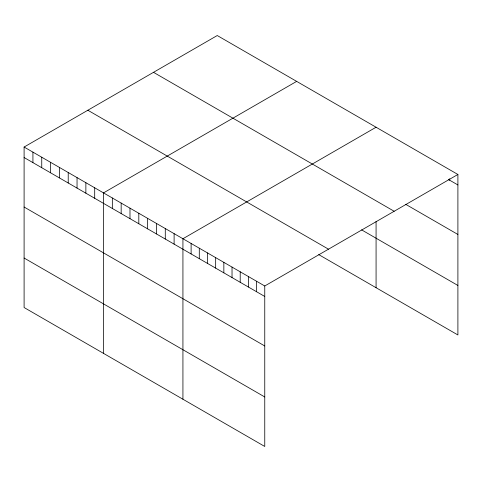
<?xml version="1.0" encoding="UTF-8"?>
<svg xmlns="http://www.w3.org/2000/svg" width="482" height="482" viewBox="0 0 482 482"><rect width="100%" height="100%" fill="white"/><g stroke="black" fill="none" stroke-linecap="round" stroke-linejoin="round"><path stroke-width="0.72" d="M24.1 147.04L264.757 285.983L264.757 446.471L24.1 307.528L24.1 147.04L217.243 35.529L457.9 174.472L457.9 334.96L318.723 254.604M296.659 81.38L103.516 192.89L103.516 353.378M376.074 127.23L182.931 238.741L182.931 399.235M264.757 285.983L457.9 174.472M448.459 179.503L457.9 184.955M405.657 204.296L457.9 234.457M153.505 72.324L394.162 211.267M361.578 229.848L457.9 285.458M87.838 110.239L328.495 249.182M24.1 157.524L264.757 296.466M24.1 207.025L264.757 345.968M24.1 258.027L264.757 396.969M449.718 178.732L449.718 180.232M376.074 221.461L376.074 287.724M256.575 281.259L256.575 291.743M248.393 276.529L248.393 287.019M240.211 271.806L240.211 282.295M232.029 267.082L232.029 277.566M223.847 262.359L223.847 272.842M215.659 257.635L215.659 268.119M207.477 252.911L207.477 263.395M199.295 248.188L199.295 258.671M191.113 243.464L191.113 253.948M174.11 233.643L174.11 244.133M165.284 228.552L165.284 239.036M156.463 223.455L156.463 233.939M147.637 218.364L147.637 228.848M138.81 213.267L138.81 223.75M129.989 208.176L129.989 218.659M121.163 203.079L121.163 213.562M112.342 197.982L112.342 208.471M94.695 187.793L94.695 198.277M85.868 182.702L85.868 193.186M77.042 177.605L77.042 188.088M68.221 172.514L68.221 182.997M59.394 167.417L59.394 177.9M50.574 162.326L50.574 172.809M41.747 157.228L41.747 167.712M32.927 152.131L32.927 162.621"/></g></svg>
